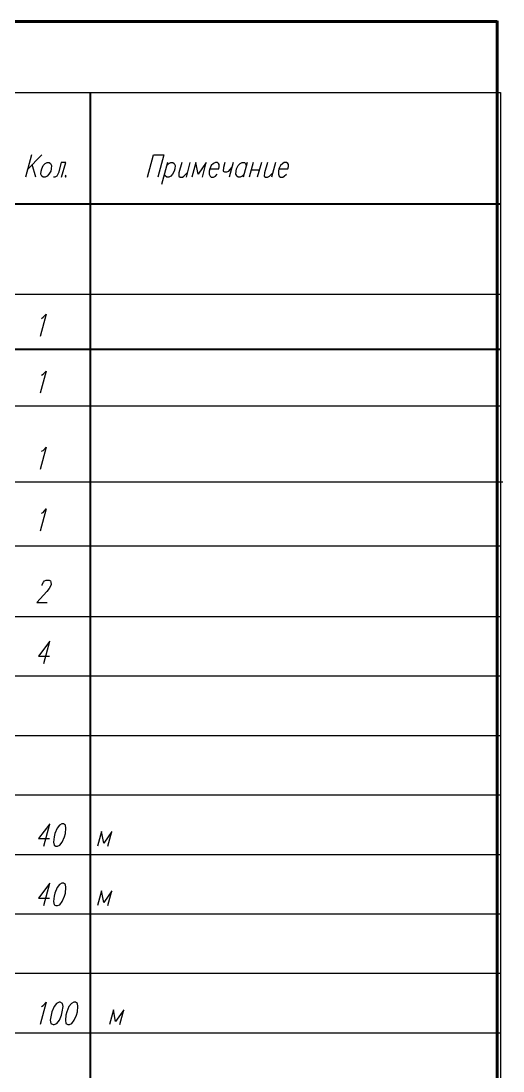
# Model space of a CAD drawing. Header units: millimetres. Extents: x 2185 to 8290, y 601 to 2456.
# Drawn here: x 4559.8 to 4647.4, y 1652.2 to 1843 of the extents above; entities that cross this region are included whole.
import ezdxf

# ---------------------------------------------------------------- set-up
doc = ezdxf.new("R2010")
doc.units = ezdxf.units.MM
for name, color, linetype in [('PDF _0', 7, 'Continuous'), ('PDF _ТаБлица', 7, 'Continuous'), ('PDF _Текст.', 7, 'Continuous')]:
    doc.layers.add(name, color=color, linetype=linetype)

msp = doc.modelspace()

# ---------------------------------------------------------------- linework, layer by layer
at = {"color": 0, "lineweight": 60}
for p, q in [((3830.3, 1842.91), (4646.3, 1842.91)), ((4646.3, 1258.99), (4646.3, 1842.99))]:
    msp.add_line(p, q, dxfattribs=at)
msp.add_line((4646.9, 1830.03), (4646.9, 1551.18))
at = {"layer": 'PDF _0', "lineweight": 25}
for points in [[(4396.97, 1830.03), (4646.9, 1830.03)], [(4396.97, 1793.39), (4646.9, 1793.39)], [(4396.97, 1773.1), (4646.9, 1773.1)], [(4397.43, 1759.27), (4647.35, 1759.27)], [(4396.97, 1747.67), (4646.9, 1747.67)], [(4396.97, 1734.81), (4646.9, 1734.81)], [(4396.97, 1724.01), (4646.9, 1724.01)], [(4396.97, 1713.21), (4646.9, 1713.21)], [(4396.97, 1702.41), (4646.9, 1702.41)], [(4396.97, 1691.6), (4646.9, 1691.6)], [(4396.97, 1680.8), (4646.9, 1680.8)], [(4396.97, 1670), (4646.9, 1670)], [(4396.97, 1659.2), (4646.9, 1659.2)]]:
    msp.add_lwpolyline(points, dxfattribs=at)
at = {"layer": 'PDF _ТаБлица', "lineweight": 40}
for points in [[(4572.43, 1551.18), (4572.43, 1830.03)], [(4396.97, 1809.79), (4646.9, 1809.79)], [(4396.97, 1783.39), (4646.9, 1783.39)]]:
    msp.add_lwpolyline(points, dxfattribs=at)
at = {"layer": 'PDF _Текст.', "lineweight": 25}
for points in [[(4561.68, 1818.65), (4560.6, 1814.6)], [(4563.57, 1818.65), (4560.94, 1815.97)], [(4582.77, 1814.6), (4583.86, 1818.65), (4585.74, 1818.65), (4584.66, 1814.6)], [(4562.48, 1814.6), (4561.85, 1816.94)], [(4567.17, 1814.6), (4567.91, 1817.28), (4567.11, 1817.28), (4566.6, 1815.4), (4566.31, 1814.82), (4565.97, 1814.6), (4565.68, 1814.6)], [(4586.43, 1817.28), (4585.34, 1813.28)], [(4586.31, 1816.71), (4586.66, 1817.11), (4587, 1817.28), (4587.4, 1817.28), (4587.63, 1817.11), (4587.8, 1816.71), (4587.74, 1816.14), (4587.63, 1815.74), (4587.34, 1815.17), (4587, 1814.82), (4586.66, 1814.6), (4586.26, 1814.6), (4586.03, 1814.82), (4585.86, 1815.17)], [(4589, 1817.28), (4588.49, 1815.4), (4588.49, 1814.82), (4588.71, 1814.6), (4589.11, 1814.6), (4589.4, 1814.82), (4589.97, 1815.4)], [(4590.49, 1817.28), (4589.8, 1814.6)], [(4592.77, 1814.6), (4593.46, 1817.28), (4591.97, 1815.17), (4591.57, 1817.28), (4590.83, 1814.6)], [(4594.09, 1816.14), (4595.74, 1816.14), (4595.8, 1816.54), (4595.8, 1816.94), (4595.69, 1817.11), (4595.52, 1817.28), (4595.12, 1817.28), (4594.77, 1817.11), (4594.37, 1816.71), (4594.09, 1816.14), (4593.97, 1815.74), (4593.97, 1815.17), (4594.14, 1814.82), (4594.37, 1814.6), (4594.77, 1814.6), (4595.12, 1814.82), (4595.46, 1815.17)], [(4596.83, 1817.28), (4596.6, 1816.37), (4596.54, 1815.74), (4596.77, 1815.57), (4597.17, 1815.57), (4597.52, 1815.74), (4598.09, 1816.37)], [(4598.32, 1817.28), (4597.63, 1814.6)], [(4600.32, 1815.17), (4599.97, 1814.82), (4599.63, 1814.6), (4599.23, 1814.6), (4599, 1814.82), (4598.95, 1815), (4598.83, 1815.17), (4598.89, 1815.74), (4598.95, 1816.14), (4599.23, 1816.71), (4599.63, 1817.11), (4599.97, 1817.28), (4600.37, 1817.28), (4600.55, 1817.11), (4600.72, 1816.71)], [(4600.89, 1817.28), (4600.15, 1814.6)], [(4601.97, 1817.28), (4601.23, 1814.6)], [(4601.63, 1815.97), (4603.12, 1815.97)], [(4603.46, 1817.28), (4602.72, 1814.6)], [(4604.55, 1817.28), (4604.03, 1815.4), (4603.97, 1814.82), (4604.2, 1814.6), (4604.6, 1814.6), (4604.95, 1814.82), (4605.52, 1815.4)], [(4606.03, 1817.28), (4605.29, 1814.6)], [(4606.66, 1816.14), (4608.26, 1816.14), (4608.38, 1816.54), (4608.38, 1816.94), (4608.26, 1817.11), (4608.03, 1817.28), (4607.63, 1817.28), (4607.35, 1817.11), (4606.95, 1816.71), (4606.66, 1816.14), (4606.55, 1815.74), (4606.55, 1815.17), (4606.72, 1814.82), (4606.95, 1814.6), (4607.35, 1814.6), (4607.63, 1814.82), (4608.03, 1815.17)], [(4567.97, 1815), (4567.8, 1814.82), (4567.85, 1814.6), (4568.03, 1814.82)], [(4563.51, 1788.93), (4563.85, 1789.16), (4564.37, 1789.73), (4563.28, 1785.68)], [(4563.51, 1778.65), (4563.85, 1778.82), (4564.37, 1779.39), (4563.28, 1775.39)], [(4563.51, 1764.82), (4563.85, 1764.99), (4564.37, 1765.56), (4563.28, 1761.5)], [(4563.51, 1753.56), (4563.85, 1753.73), (4564.37, 1754.36), (4563.28, 1750.3)], [(4563.63, 1740.47), (4563.63, 1740.64), (4563.91, 1741.04), (4564.08, 1741.27), (4564.37, 1741.44), (4564.94, 1741.44), (4565.17, 1741.27), (4565.23, 1741.04), (4565.28, 1740.64), (4565.17, 1740.3), (4564.94, 1739.9), (4564.48, 1739.33), (4562.65, 1737.38), (4564.54, 1737.38)], [(4563.97, 1726.3), (4565.05, 1730.35), (4563, 1727.61), (4565, 1727.61)], [(4563.97, 1693.09), (4565.05, 1697.15), (4563, 1694.46), (4565, 1694.46)], [(4575.57, 1693.09), (4576.31, 1695.78), (4574.83, 1693.66), (4574.43, 1695.78), (4573.68, 1693.09)], [(4563.97, 1682.29), (4565.05, 1686.35), (4563, 1683.66), (4565, 1683.66)], [(4575.57, 1682.29), (4576.31, 1684.97), (4574.83, 1682.86), (4574.43, 1684.97), (4573.68, 1682.29)], [(4563.51, 1663.94), (4563.85, 1664.17), (4564.37, 1664.74), (4563.28, 1660.69)], [(4577.74, 1660.69), (4578.48, 1663.37), (4576.94, 1661.26), (4576.6, 1663.37), (4575.86, 1660.69)]]:
    msp.add_lwpolyline(points, dxfattribs=at)
for points in [[(4564.54, 1817.28), (4564.94, 1817.28), (4565.17, 1817.11), (4565.34, 1816.71), (4565.28, 1816.14), (4565.23, 1815.74), (4564.88, 1815.17), (4564.54, 1814.82), (4564.2, 1814.6), (4563.8, 1814.6), (4563.57, 1814.82), (4563.4, 1815.17), (4563.45, 1815.74), (4563.57, 1816.14), (4563.85, 1816.71), (4564.2, 1817.11)], [(4567.23, 1697.15), (4566.77, 1696.92), (4566.37, 1696.35), (4565.97, 1695.38), (4565.8, 1694.8), (4565.68, 1693.83), (4565.8, 1693.26), (4566.14, 1693.09), (4566.43, 1693.09), (4566.88, 1693.26), (4567.28, 1693.83), (4567.68, 1694.8), (4567.85, 1695.38), (4567.97, 1696.35), (4567.85, 1696.92), (4567.51, 1697.15)], [(4567.23, 1686.35), (4566.77, 1686.12), (4566.37, 1685.55), (4565.97, 1684.57), (4565.8, 1684), (4565.68, 1683.03), (4565.8, 1682.46), (4566.14, 1682.29), (4566.43, 1682.29), (4566.88, 1682.46), (4567.28, 1683.03), (4567.68, 1684), (4567.85, 1684.57), (4567.97, 1685.55), (4567.85, 1686.12), (4567.51, 1686.35)], [(4566.71, 1664.74), (4566.25, 1664.51), (4565.8, 1663.94), (4565.4, 1662.97), (4565.28, 1662.4), (4565.11, 1661.49), (4565.23, 1660.86), (4565.63, 1660.69), (4565.85, 1660.69), (4566.31, 1660.86), (4566.77, 1661.49), (4567.17, 1662.4), (4567.28, 1662.97), (4567.45, 1663.94), (4567.34, 1664.51), (4566.94, 1664.74)], [(4569.4, 1664.74), (4568.94, 1664.51), (4568.48, 1663.94), (4568.14, 1662.97), (4567.97, 1662.4), (4567.85, 1661.49), (4567.97, 1660.86), (4568.31, 1660.69), (4568.6, 1660.69), (4569.05, 1660.86), (4569.45, 1661.49), (4569.85, 1662.4), (4570.03, 1662.97), (4570.14, 1663.94), (4570.03, 1664.51), (4569.68, 1664.74)]]:
    msp.add_lwpolyline(points, close=True, dxfattribs=at)

doc.saveas('drawing.dxf')
